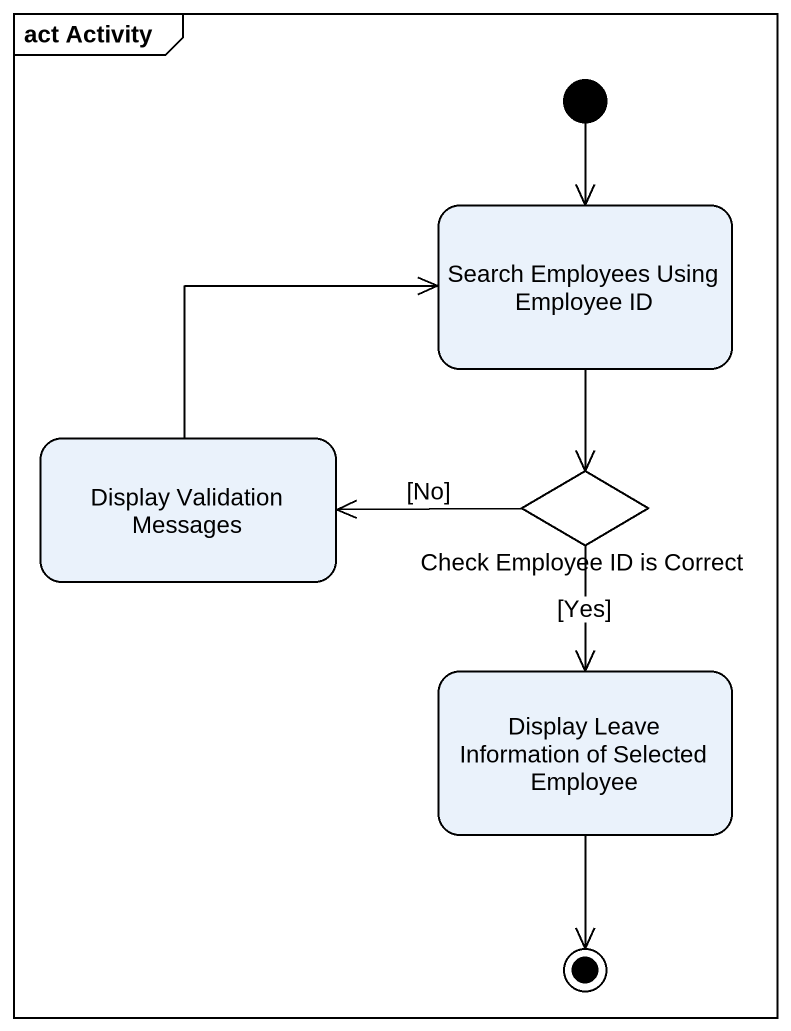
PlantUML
@startuml
mainframe act Activity
hide empty description
state "Search Employees Using Employee ID" as Search_Employees_Using
state "Display Validation Messages" as Display_Validation_Messages
state "Check Employee ID is Correct" as Check_Employee_ID_is_Correct <<choice>>
state "Display Leave Information of Selected Employee" as Display_Leave_Information
[*] --> Search_Employees_Using
Search_Employees_Using --> Check_Employee_ID_is_Correct
Display_Validation_Messages -right-> Search_Employees_Using
Check_Employee_ID_is_Correct -left-> Display_Validation_Messages : [No]
Check_Employee_ID_is_Correct --> Display_Leave_Information : [Yes]
Display_Leave_Information --> [*]
@enduml
